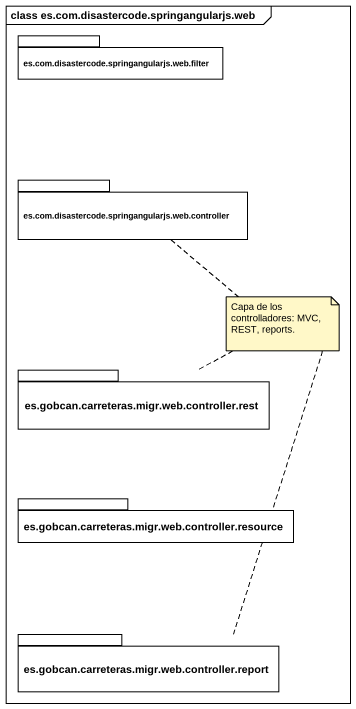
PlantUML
@startuml
mainframe class es.com.disastercode.springangularjs.web
package "es.com.disastercode.springangularjs.web.filter" as es_com_disastercode {
}
package "es.com.disastercode.springangularjs.web.controller" as es_com_disastercode_2 {
}
package "es.gobcan.carreteras.migr.web.controller.rest" as es_gobcan_carreteras_migr {
}
package "es.gobcan.carreteras.migr.web.controller.resource" as es_gobcan_carreteras_migr_2 {
}
package "es.gobcan.carreteras.migr.web.controller.report" as es_gobcan_carreteras_migr_3 {
}
note as N1
  Capa de los controlladores: MVC, REST, reports.
end note
N1 .. es_com_disastercode_2
N1 .. es_gobcan_carreteras_migr
N1 .. es_gobcan_carreteras_migr_3
@enduml
